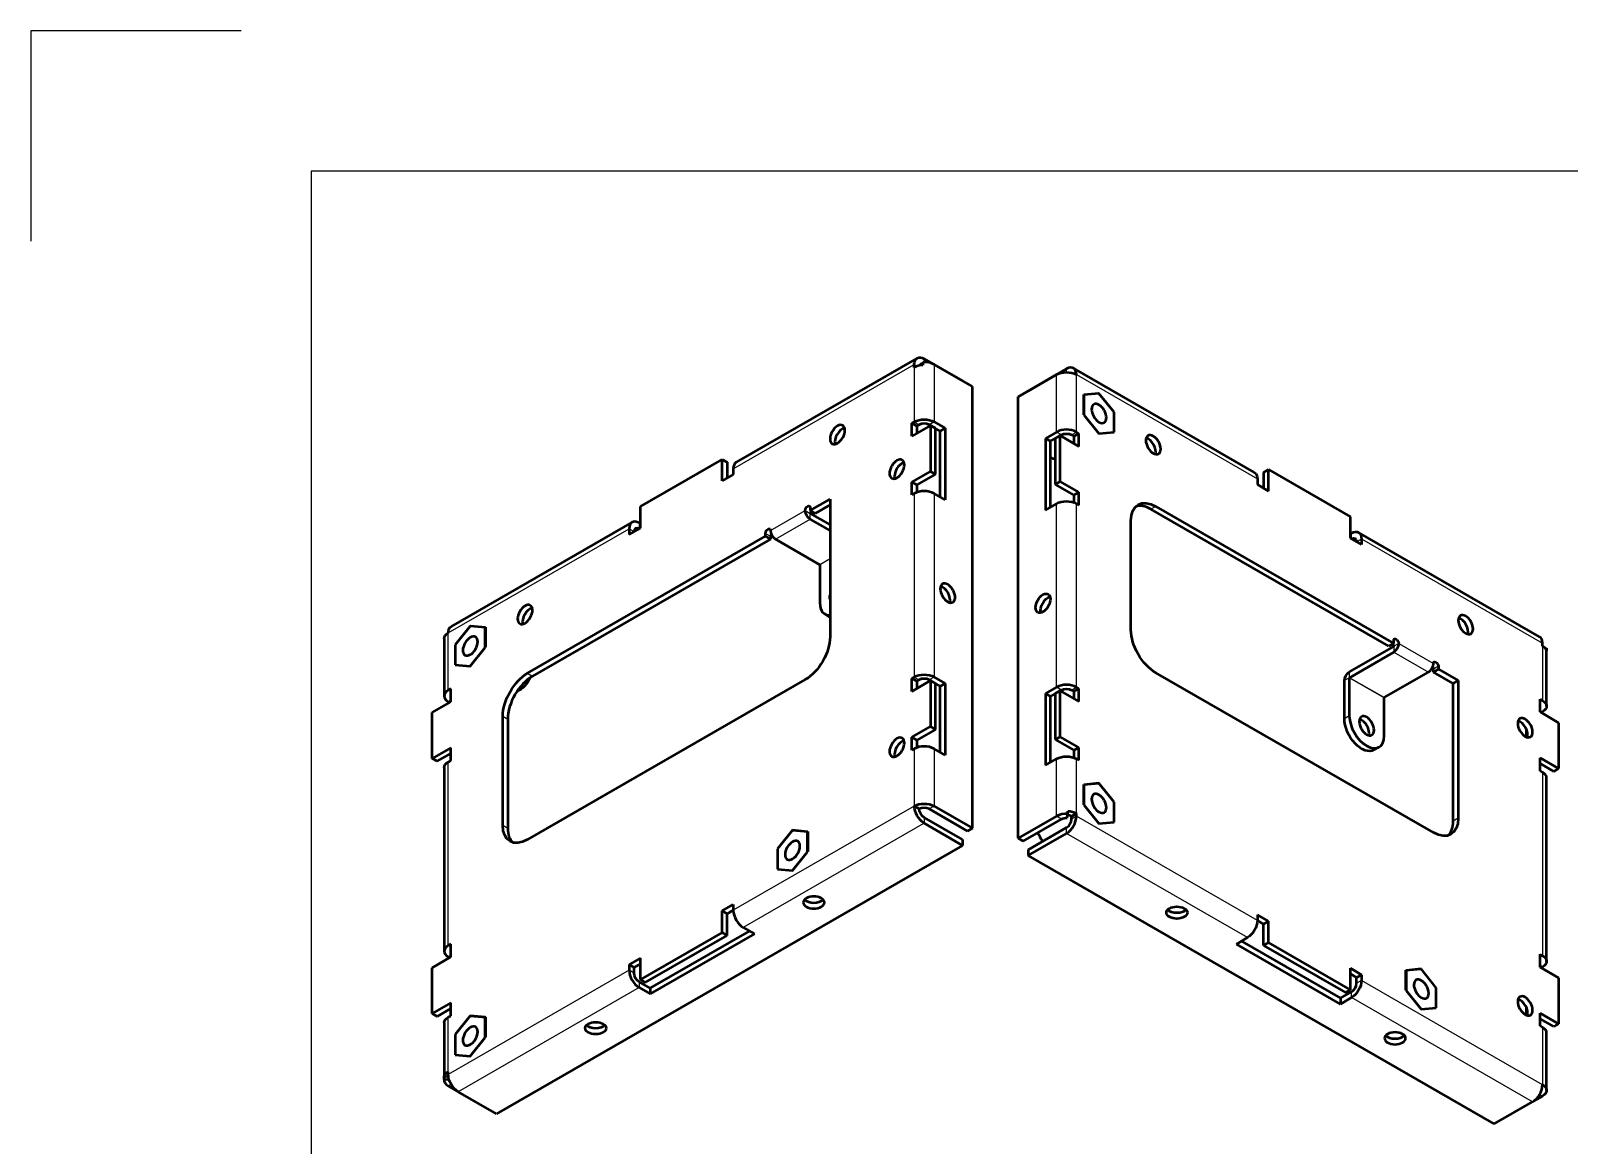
# Model space of a CAD drawing. Header units: millimetres. Extents: x 0 to 210, y 0 to 297.
# Drawn here: x 0 to 109.7, y 217.6 to 297 of the extents above; entities that cross this region are included whole.
import ezdxf

# ---------------------------------------------------------------- set-up
doc = ezdxf.new("R2010")
doc.units = ezdxf.units.MM
doc.header["$LTSCALE"] = 0.75
for name, color, linetype, lineweight in [('Border', 7, 'Continuous', 25), ('可见', 7, 'Continuous', 50), ('可见窄线', 7, 'Continuous', 25)]:
    doc.layers.add(name, color=color, linetype=linetype, lineweight=lineweight)

# ---------------------------------------------------------------- blocks, each defined once
blk = doc.blocks.new('ISO_A4(P)_SHEET')
at = {"layer": 'Border'}
for p, q in [((200, 287), (20, 287)), ((20, 287), (20, 10))]:
    blk.add_line(p, q, dxfattribs=at)
at = {"layer": 'Defpoints'}
for p, q in [((15, 297), (0, 297)), ((0, 297), (0, 282))]:
    blk.add_line(p, q, dxfattribs=at)

msp = doc.modelspace()

# ---------------------------------------------------------------- linework, layer by layer
at = {"layer": '可见', "extrusion": (-1e-16, 0.817547, -0.575862)}
for p, q in [((63.204147, 273.670124, 3.497696), (50.299448, 266.238803, -7.052503)), ((62.996072, 273.00635, 4.219755), (62.996072, 273.210737, 4.075789)), ((63.61235, 273.377022, 4.311864), (63.61235, 273.172636, 4.45583)), ((63.703179, 273.621088, 2.921835), (66.438994, 272.045637, 0.685177)), ((67.1461, 271.635286, 1.839132), (64.410286, 273.210737, 4.075789)), ((66.438994, 272.042481, 0.6874), (66.438994, 272.045637, 0.685177)), ((67.1461, 240.159721, 24.009807), (67.1461, 271.635286, 1.839132)), ((62.819295, 269.021202, 6.810575), (62.996072, 269.123001, 6.955098)), ((62.819295, 268.101462, 7.458419), (62.819295, 269.021202, 6.810575)), ((63.172849, 268.817604, 6.521528), (62.819295, 269.021202, 6.810575)), ((64.14512, 268.864954, 8.542344), (62.819295, 268.101462, 7.458419)), ((63.349625, 268.919403, 6.666051), (63.172849, 268.817604, 6.521528)), ((63.172849, 268.817604, 6.521528), (63.172849, 268.305059, 6.882553)), ((64.848003, 268.46374, 6.01915), (64.056732, 268.919403, 6.666051)), ((64.14512, 268.864954, 8.542344), (64.14512, 265.594765, 10.84579)), ((64.498674, 268.661356, 8.253297), (64.14512, 268.864954, 8.542344)), ((64.410286, 269.123001, 6.955098), (65.201557, 268.667338, 6.308196)), ((64.498674, 265.391167, 10.556744), (64.498674, 268.661356, 8.253297)), ((64.848003, 268.46374, 6.01915), (65.201557, 268.667338, 6.308196)), ((64.848003, 263.761266, 9.331466), (64.848003, 268.46374, 6.01915)), ((65.201557, 268.667338, 6.308196), (65.201557, 263.557669, 9.907332)), ((43.462247, 263.086082, -12.685843), (49.295878, 266.445447, -7.916575)), ((49.295878, 264.912546, -6.836834), (49.295878, 266.445447, -7.916575)), ((49.295878, 266.445447, -7.916575), (49.649431, 266.241849, -8.205621)), ((49.649431, 266.241849, -8.205621), (49.649431, 265.116144, -7.4127)), ((50.091373, 265.779415, -6.47441), (50.091373, 265.370641, -6.186479)), ((62.819295, 264.831273, 9.761866), (64.14512, 265.594765, 10.84579)), ((64.14512, 265.594765, 10.84579), (64.498674, 265.391167, 10.556744)), ((50.091373, 265.370641, -6.186479), (49.295878, 264.912546, -6.836834)), ((62.819295, 263.911533, 10.40971), (62.819295, 264.831273, 9.761866)), ((63.172849, 264.627675, 9.472819), (62.819295, 264.831273, 9.761866)), ((64.498674, 265.391167, 10.556744), (63.172849, 264.627675, 9.472819)), ((63.172849, 264.627675, 9.472819), (63.172849, 264.094346, 9.848484)), ((55.571451, 262.803579, 2.324774), (56.985664, 263.61797, 3.48096)), ((56.985664, 263.61797, 3.48096), (56.985664, 253.807404, 10.391301)), ((62.996072, 264.013331, 10.554234), (62.819295, 263.911533, 10.40971)), ((65.201557, 263.557669, 9.907332), (64.410286, 264.013331, 10.554234)), ((43.462247, 261.553181, -11.606102), (43.462247, 263.086082, -12.685843)), ((55.571451, 263.007965, 2.180809), (55.571451, 262.803579, 2.324774)), ((55.571451, 262.803579, 2.324774), (55.925004, 262.599981, 2.035728)), ((55.574986, 262.594646, 1.602704), (56.985664, 261.782291, 0.449409)), ((56.985664, 261.373517, 0.73734), (55.574986, 262.185872, 1.890635)), ((56.985664, 263.210774, 2.902867), (55.925004, 262.599981, 2.035728)), ((42.874827, 261.963248, -13.122481), (29.970128, 254.531926, -23.67268)), ((42.666752, 261.095086, -12.256457), (43.462247, 261.553181, -11.606102)), ((42.666752, 261.50386, -12.544388), (42.666752, 261.095086, -12.256457)), ((43.020305, 261.300262, -12.833434), (43.020305, 261.298684, -12.832323)), ((43.462247, 261.863312, -13.770604), (43.373859, 261.914211, -13.698342)), ((43.376599, 261.50386, -13.412652), (43.373859, 261.505438, -13.410412)), ((52.38947, 260.971198, -0.276645), (52.38947, 261.175585, -0.42061)), ((35.418907, 251.198501, -14.15088), (52.38947, 260.971198, -0.276645)), ((52.743024, 260.7676, -0.565691), (35.77246, 250.994903, -14.439927)), ((52.38947, 260.971198, -0.276645), (52.743024, 260.7676, -0.565691)), ((52.743024, 260.971987, -0.709657), (52.743024, 260.7676, -0.565691)), ((53.100113, 260.760687, -0.132691), (56.260778, 258.940581, -2.716684)), ((56.264314, 258.934457, -2.716695), (56.264314, 256.217515, -0.802942)), ((31.333485, 254.57015, -21.475119), (30.261834, 253.237673, -21.847365)), ((32.405137, 254.471919, -20.095114), (31.333485, 254.57015, -21.475119)), ((31.344356, 254.569153, -21.508965), (31.353043, 254.579955, -21.505947)), ((31.353043, 254.579955, -21.505947), (32.424695, 254.481725, -20.125943)), ((31.353043, 254.579955, -21.505947), (31.376996, 254.566162, -21.52553)), ((56.628444, 255.413586, 0.208721), (56.981998, 255.209989, -0.080326)), ((29.46916, 253.665342, -23.67268), (29.46916, 249.577607, -20.793372)), ((32.424695, 254.460657, -20.111103), (32.405137, 254.471919, -20.095114)), ((32.405137, 253.041212, -19.087356), (32.405137, 254.471919, -20.095114)), ((32.424695, 254.481725, -20.125943), (32.424695, 253.051017, -19.118185)), ((30.261834, 253.237673, -21.847365), (30.261834, 251.806965, -20.839607)), ((31.333485, 251.708735, -19.459603), (32.405137, 253.041212, -19.087356)), ((32.424695, 253.029949, -19.103345), (32.405137, 253.041212, -19.087356)), ((30.261834, 251.806965, -20.839607), (31.333485, 251.708735, -19.459603)), ((30.281391, 251.795703, -20.855597), (30.261834, 251.806965, -20.839607)), ((31.353043, 251.697472, -19.475592), (31.333485, 251.708735, -19.459603)), ((55.217897, 250.745547, 10.385723), (35.418907, 239.344067, -5.800885)), ((62.819295, 250.830779, 19.623498), (62.996072, 250.932577, 19.768021)), ((62.819295, 249.911038, 20.271342), (62.819295, 250.830779, 19.623498)), ((63.172849, 250.627181, 19.334451), (62.819295, 250.830779, 19.623498)), ((64.14512, 250.67453, 21.355267), (62.819295, 249.911038, 20.271342)), ((63.349625, 250.72898, 19.478974), (63.172849, 250.627181, 19.334451)), ((63.172849, 250.627181, 19.334451), (63.172849, 250.114636, 19.695476)), ((64.848003, 250.273317, 18.832073), (64.056732, 250.72898, 19.478974)), ((64.14512, 250.67453, 21.355267), (64.14512, 247.404341, 23.658713)), ((64.498674, 250.470932, 21.06622), (64.14512, 250.67453, 21.355267)), ((64.410286, 250.932577, 19.768021), (65.201557, 250.476915, 19.121119)), ((64.498674, 247.200744, 23.369667), (64.498674, 250.470932, 21.06622)), ((64.848003, 250.273317, 18.832073), (65.201557, 250.476915, 19.121119)), ((64.848003, 245.570843, 22.144389), (64.848003, 250.273317, 18.832073)), ((65.201557, 250.476915, 19.121119), (65.201557, 245.367245, 22.720255)), ((28.613005, 248.403369, -20.506835), (29.93883, 249.166861, -19.422911)), ((29.93883, 250.086601, -20.070755), (29.762053, 249.984802, -20.215279)), ((29.762053, 249.170411, -21.371465), (29.853524, 249.117736, -21.446246)), ((29.93883, 249.166861, -19.422911), (29.93883, 250.086601, -20.070755)), ((28.613005, 245.13318, -18.203389), (28.613005, 248.403369, -20.506835)), ((33.65114, 240.369945, -8.685772), (33.65114, 248.136643, -14.156459)), ((34.004693, 247.933046, -14.445505), (34.004693, 240.166347, -8.974819)), ((62.819295, 246.64085, 22.574789), (64.14512, 247.404341, 23.658713)), ((64.498674, 247.200744, 23.369667), (63.172849, 246.437252, 22.285742)), ((64.14512, 247.404341, 23.658713), (64.498674, 247.200744, 23.369667)), ((29.93883, 245.896672, -17.119464), (28.613005, 245.13318, -18.203389)), ((29.93883, 244.976932, -16.47162), (29.93883, 245.896672, -17.119464)), ((62.819295, 245.721109, 23.222633), (62.819295, 246.64085, 22.574789)), ((63.172849, 246.437252, 22.285742), (62.819295, 246.64085, 22.574789)), ((62.996072, 245.822908, 23.367156), (62.819295, 245.721109, 23.222633)), ((63.172849, 246.437252, 22.285742), (63.172849, 245.903923, 22.661407)), ((65.201557, 245.367245, 22.720255), (64.410286, 245.822908, 23.367156)), ((28.966558, 244.929583, -18.492435), (28.613005, 245.13318, -18.203389)), ((28.966558, 244.929583, -18.492435), (29.93883, 245.489477, -17.697557)), ((29.762053, 244.875133, -16.616143), (29.93883, 244.976932, -16.47162)), ((29.46916, 244.467937, -17.194236), (29.46916, 231.387183, -7.980449)), ((63.349625, 241.531574, 25.957418), (62.996072, 241.735172, 26.246465)), ((66.792547, 239.956123, 23.720761), (64.056732, 241.531574, 25.957418)), ((64.410286, 241.735172, 26.246465), (67.1461, 240.159721, 24.009807)), ((66.438994, 239.343752, 23.719645), (63.703179, 240.919203, 25.956303)), ((66.438994, 238.934978, 24.007576), (63.703179, 240.510429, 26.244234)), ((54.314456, 240.007408, 16.892206), (53.242804, 238.674931, 16.519959)), ((55.386108, 239.909177, 18.272211), (54.314456, 240.007408, 16.892206)), ((54.325326, 240.006411, 16.858359), (54.334013, 240.017213, 16.861377)), ((54.334013, 240.017213, 16.861377), (55.405665, 239.918982, 18.241382)), ((54.334013, 240.017213, 16.861377), (54.357966, 240.00342, 16.841795)), ((55.405665, 239.897915, 18.256221), (55.386108, 239.909177, 18.272211)), ((55.386108, 238.47847, 19.279969), (55.386108, 239.909177, 18.272211)), ((55.405665, 239.918982, 18.241382), (55.405665, 238.488275, 19.24914)), ((66.438994, 239.343752, 23.719645), (66.438994, 238.934978, 24.007576)), ((66.792547, 239.956123, 23.720761), (67.1461, 240.159721, 24.009807)), ((66.438994, 238.934978, 24.007576), (33.204975, 219.79678, -3.162801)), ((53.242804, 238.674931, 16.519959), (53.242804, 237.244223, 17.527717)), ((54.314456, 237.145993, 18.907722), (55.386108, 238.47847, 19.279969)), ((55.405665, 238.467207, 19.263979), (55.386108, 238.47847, 19.279969)), ((53.242804, 237.244223, 17.527717), (54.314456, 237.145993, 18.907722)), ((53.262362, 237.232961, 17.511728), (53.242804, 237.244223, 17.527717)), ((54.334013, 237.13473, 18.891733), (54.314456, 237.145993, 18.907722)), ((49.295878, 234.254529, 14.75798), (50.091373, 234.712624, 15.408335)), ((49.295878, 232.721628, 15.837721), (49.295878, 234.254529, 14.75798)), ((49.649431, 234.050931, 14.468933), (49.295878, 234.254529, 14.75798)), ((50.091373, 234.305428, 14.830242), (49.649431, 234.050931, 14.468933)), ((49.649431, 232.51803, 15.548674), (49.649431, 234.050931, 14.468933)), ((50.091373, 234.712624, 15.408335), (50.091373, 234.303851, 15.696266)), ((49.295878, 232.721628, 15.837721), (43.462247, 229.362263, 11.068452)), ((44.16513, 228.756663, 8.689224), (51.234828, 232.827832, 14.469035)), ((51.589751, 232.623445, 15.047133), (44.16513, 228.34789, 8.977155)), ((49.649431, 232.51803, 15.548674), (49.295878, 232.721628, 15.837721)), ((50.79848, 233.079108, 15.694034), (51.589751, 232.623445, 15.047133)), ((29.93883, 231.896178, -7.257832), (29.762053, 231.794379, -7.402356)), ((29.93883, 230.976437, -6.609988), (29.93883, 231.896178, -7.257832)), ((43.815801, 229.158666, 10.779406), (49.649431, 232.51803, 15.548674)), ((28.613005, 230.212945, -7.693913), (29.93883, 230.976437, -6.609988)), ((29.762053, 230.979987, -8.558542), (29.853524, 230.927313, -8.633324)), ((43.462247, 230.895164, 9.988712), (42.666752, 230.437069, 9.338357)), ((42.666752, 230.437069, 9.338357), (42.666752, 230.028296, 9.626288)), ((43.020305, 230.233471, 9.04931), (42.666752, 230.437069, 9.338357)), ((43.020305, 230.233471, 9.04931), (43.462247, 230.487969, 9.410619)), ((43.462247, 229.362263, 11.068452), (43.462247, 230.895164, 9.988712)), ((28.613005, 226.942757, -5.390466), (28.613005, 230.212945, -7.693913)), ((43.020305, 229.824698, 9.337241), (43.020305, 230.233471, 9.04931)), ((43.462247, 229.362263, 11.068452), (43.815801, 229.158666, 10.779406)), ((44.16513, 228.756663, 8.689224), (43.373859, 229.212326, 9.336126)), ((43.373859, 228.803553, 9.624056), (44.16513, 228.34789, 8.977155)), ((44.16513, 228.756663, 8.689224), (44.16513, 228.34789, 8.977155)), ((29.93883, 227.706249, -4.306541), (28.613005, 226.942757, -5.390466)), ((28.966558, 226.739159, -5.679512), (29.93883, 227.299053, -4.884634)), ((29.93883, 226.786508, -3.658697), (29.93883, 227.706249, -4.306541)), ((28.966558, 226.739159, -5.679512), (28.613005, 226.942757, -5.390466)), ((29.46916, 226.277514, -4.381313), (29.46916, 222.189778, -1.502005)), ((29.762053, 226.684709, -3.80322), (29.93883, 226.786508, -3.658697)), ((31.333485, 226.773547, -1.89582), (30.261834, 225.44107, -2.268067)), ((32.405137, 226.675317, -0.515816), (31.333485, 226.773547, -1.89582)), ((31.344356, 226.772551, -1.929667), (31.353043, 226.783352, -1.926649)), ((31.353043, 226.783352, -1.926649), (32.424695, 226.685122, -0.546644)), ((31.353043, 226.783352, -1.926649), (31.376996, 226.769559, -1.946232)), ((32.424695, 226.664054, -0.531805), (32.405137, 226.675317, -0.515816)), ((32.405137, 225.244609, 0.491942), (32.405137, 226.675317, -0.515816)), ((32.424695, 226.685122, -0.546644), (32.424695, 225.254414, 0.461114)), ((30.261834, 225.44107, -2.268067), (30.261834, 224.010363, -1.260309)), ((31.333485, 223.912132, 0.119696), (32.405137, 225.244609, 0.491942)), ((32.424695, 225.233347, 0.475953), (32.405137, 225.244609, 0.491942)), ((30.261834, 224.010363, -1.260309), (31.333485, 223.912132, 0.119696)), ((30.281391, 223.9991, -1.276299), (30.261834, 224.010363, -1.260309)), ((31.353043, 223.90087, 0.103706), (31.333485, 223.912132, 0.119696)), ((29.762053, 222.596974, -0.923912), (29.762053, 222.801361, -1.067877)), ((29.473293, 222.242083, -1.427748), (29.473293, 222.446469, -1.571714)), ((29.775493, 222.430597, -1.594247), (29.473293, 222.446469, -1.571714)), ((29.824973, 222.223612, -1.453971), (29.473293, 222.242083, -1.427748)), ((29.762053, 221.782582, -2.080098), (30.407091, 221.41113, -2.607447)), ((33.204975, 219.79678, -3.162801), (30.46916, 221.372231, -0.926143))]:
    msp.add_line(p, q, dxfattribs=at)
at = {"layer": '可见', "extrusion": (0, 0.817547, -0.575862)}
for p, q in [((70.402297, 270.911221, 1.839132), (73.138112, 272.486672, 4.075789)), ((73.845219, 272.897023, 2.921835), (71.109404, 271.321572, 0.685177)), ((87.24895, 265.514738, -7.052503), (74.344251, 272.94606, 3.497696)), ((71.109404, 271.318417, 0.6874), (71.109404, 271.321572, 0.685177)), ((75.071664, 271.063478, 4.443016), (76.143315, 271.161709, 3.063011)), ((75.071664, 269.632771, 5.450774), (75.071664, 271.063478, 4.443016)), ((75.071664, 271.042411, 4.457855), (75.091221, 271.053673, 4.473844)), ((76.162873, 271.151904, 3.09384), (75.091221, 271.053673, 4.473844)), ((75.091221, 271.053673, 4.473844), (75.091221, 269.622966, 5.481602)), ((76.143315, 271.161709, 3.063011), (76.119363, 271.147915, 3.043428)), ((76.143315, 271.161709, 3.063011), (76.152003, 271.150907, 3.059993)), ((77.234525, 269.819427, 2.721593), (76.162873, 271.151904, 3.09384)), ((70.402297, 239.435657, 24.009807), (70.402297, 270.911221, 1.839132)), ((75.071664, 269.611703, 5.465613), (75.091221, 269.622966, 5.481602)), ((75.091221, 269.622966, 5.481602), (76.162873, 268.290489, 5.109356)), ((77.234525, 268.388719, 3.729351), (77.234525, 269.819427, 2.721593)), ((73.138112, 268.398936, 6.955098), (72.346841, 267.943273, 6.308196)), ((72.700394, 267.739676, 6.01915), (72.346841, 267.943273, 6.308196)), ((72.346841, 267.943273, 6.308196), (72.346841, 262.833604, 9.907332)), ((72.700394, 267.739676, 6.01915), (73.491665, 268.195338, 6.666051)), ((72.700394, 263.037202, 9.331466), (72.700394, 267.739676, 6.01915)), ((73.403277, 268.140889, 8.542344), (73.049724, 267.937291, 8.253297)), ((73.049724, 267.937291, 8.253297), (73.049724, 264.667102, 10.556744)), ((73.403277, 268.140889, 8.542344), (74.729102, 267.377397, 7.458419)), ((73.403277, 264.8707, 10.84579), (73.403277, 268.140889, 8.542344)), ((74.198772, 268.195338, 6.666051), (74.375549, 268.09354, 6.521528)), ((74.375549, 268.09354, 6.521528), (74.729102, 268.297137, 6.810575)), ((74.375549, 268.09354, 6.521528), (74.375549, 267.580995, 6.882553)), ((74.729102, 268.297137, 6.810575), (74.552326, 268.398936, 6.955098)), ((74.729102, 267.377397, 7.458419), (74.729102, 268.297137, 6.810575)), ((76.143315, 268.279226, 5.093366), (76.162873, 268.290489, 5.109356)), ((76.162873, 268.290489, 5.109356), (77.234525, 268.388719, 3.729351)), ((77.214967, 268.377457, 3.713362), (77.234525, 268.388719, 3.729351)), ((87.898966, 265.517784, -8.205621), (88.252519, 265.721382, -7.916575)), ((87.898966, 265.517784, -8.205621), (87.898966, 264.392079, -7.4127)), ((88.252519, 265.721382, -7.916575), (94.08615, 262.362018, -12.685843)), ((88.252519, 264.188481, -6.836834), (88.252519, 265.721382, -7.916575)), ((73.049724, 264.667102, 10.556744), (73.403277, 264.8707, 10.84579)), ((73.049724, 264.667102, 10.556744), (74.375549, 263.903611, 9.472819)), ((74.729102, 264.107208, 9.761866), (73.403277, 264.8707, 10.84579)), ((87.457024, 265.05535, -6.47441), (87.457024, 264.646577, -6.186479)), ((87.457024, 264.646577, -6.186479), (88.252519, 264.188481, -6.836834)), ((72.346841, 262.833604, 9.907332), (73.138112, 263.289267, 10.554234)), ((74.375549, 263.903611, 9.472819), (74.729102, 264.107208, 9.761866)), ((74.375549, 263.903611, 9.472819), (74.375549, 263.370282, 9.848484)), ((74.552326, 263.289267, 10.554234), (74.729102, 263.187468, 10.40971)), ((74.729102, 263.187468, 10.40971), (74.729102, 264.107208, 9.761866)), ((96.826189, 253.121208, -10.393274), (79.855626, 262.893906, 3.480961)), ((80.209179, 263.097504, 3.770007), (97.179743, 253.324806, -10.104228)), ((94.08615, 260.829117, -11.606102), (94.08615, 262.362018, -12.685843)), ((78.441412, 254.304927, 12.125581), (78.441412, 262.071625, 6.654894)), ((94.08615, 261.139247, -13.770604), (94.174539, 261.190147, -13.698342)), ((107.57827, 253.807861, -23.67268), (94.673571, 261.239183, -13.122481)), ((94.881645, 260.371022, -12.256457), (94.08615, 260.829117, -11.606102)), ((94.171799, 260.779795, -13.412652), (94.174539, 260.781373, -13.410412)), ((94.528092, 260.576197, -12.833434), (94.528092, 260.574619, -12.832323)), ((94.881645, 260.779795, -12.544388), (94.881645, 260.371022, -12.256457)), ((97.179743, 253.324806, -10.104228), (97.179743, 253.529193, -10.248193)), ((94.015541, 251.295767, -13.410291), (97.176207, 253.115873, -10.826298)), ((97.176207, 252.7071, -10.538367), (94.015541, 250.886994, -13.12236)), ((97.179743, 253.324806, -10.104228), (96.826189, 253.121208, -10.393274)), ((107.786344, 253.144087, -22.950622), (107.786344, 253.348473, -23.094587)), ((107.978718, 252.98852, -23.605611), (108.075104, 252.993582, -23.598424)), ((108.075104, 252.993582, -23.598424), (108.075104, 252.789195, -23.454458)), ((108.079237, 248.853542, -20.793372), (108.079237, 252.941278, -23.67268)), ((100.00817, 239.841589, -4.066605), (80.209179, 251.24307, 12.120002)), ((96.490415, 249.461809, -15.145686), (99.651081, 251.281915, -12.561693)), ((100.00817, 251.288828, -12.994693), (100.00817, 251.493214, -13.138659)), ((100.361723, 251.492425, -12.705647), (100.00817, 251.288828, -12.994693)), ((101.422383, 250.474436, -14.15088), (100.00817, 251.288828, -12.994693)), ((100.361723, 251.696812, -12.849612), (100.361723, 251.492425, -12.705647)), ((100.361723, 251.492425, -12.705647), (101.775937, 250.678034, -13.861833)), ((73.138112, 250.208513, 19.768021), (72.346841, 249.75285, 19.121119)), ((74.375549, 249.903116, 19.334451), (74.729102, 250.106714, 19.623498)), ((74.729102, 250.106714, 19.623498), (74.552326, 250.208513, 19.768021)), ((74.729102, 249.186973, 20.271342), (74.729102, 250.106714, 19.623498)), ((93.658452, 247.96033, -11.497665), (93.658452, 250.677272, -13.411418)), ((94.012006, 250.88087, -13.122371), (94.012006, 248.163927, -11.208618)), ((101.775937, 250.678034, -13.861833), (101.422383, 250.474436, -14.15088)), ((101.422383, 240.66387, -7.240539), (101.422383, 250.474436, -14.15088)), ((101.775937, 250.678034, -13.861833), (101.775937, 240.867468, -6.951492)), ((72.346841, 249.75285, 19.121119), (72.346841, 244.64318, 22.720255)), ((72.700394, 249.549252, 18.832073), (72.346841, 249.75285, 19.121119)), ((72.700394, 249.549252, 18.832073), (73.491665, 250.004915, 19.478974)), ((72.700394, 244.846778, 22.144389), (72.700394, 249.549252, 18.832073)), ((73.403277, 249.950465, 21.355267), (73.049724, 249.746867, 21.06622)), ((73.049724, 249.746867, 21.06622), (73.049724, 246.476679, 23.369667)), ((73.403277, 249.950465, 21.355267), (74.729102, 249.186973, 20.271342)), ((73.403277, 246.680277, 23.658713), (73.403277, 249.950465, 21.355267)), ((74.198772, 250.004915, 19.478974), (74.375549, 249.903116, 19.334451)), ((74.375549, 249.903116, 19.334451), (74.375549, 249.390571, 19.695476)), ((96.48688, 246.738742, -13.231944), (96.48688, 249.455685, -15.145697)), ((107.609568, 248.442796, -19.422911), (107.609568, 249.362537, -20.070755)), ((107.609568, 249.362537, -20.070755), (107.786344, 249.260738, -20.215279)), ((108.935393, 247.679304, -20.506835), (107.609568, 248.442796, -19.422911)), ((107.786344, 248.446346, -21.371465), (107.694873, 248.393672, -21.446246)), ((106.64152, 246.659232, -20.648066), (106.64152, 247.187232, -21.019977)), ((108.935393, 247.679304, -20.506835), (108.935393, 244.409116, -18.203389)), ((73.049724, 246.476679, 23.369667), (73.403277, 246.680277, 23.658713)), ((73.049724, 246.476679, 23.369667), (74.375549, 245.713187, 22.285742)), ((74.729102, 245.916785, 22.574789), (73.403277, 246.680277, 23.658713)), ((74.375549, 245.713187, 22.285742), (74.729102, 245.916785, 22.574789)), ((74.375549, 245.713187, 22.285742), (74.375549, 245.179858, 22.661407)), ((74.729102, 244.997044, 23.222633), (74.729102, 245.916785, 22.574789)), ((96.122749, 245.934814, -12.220281), (95.769196, 245.731216, -12.509328)), ((72.346841, 244.64318, 22.720255), (73.138112, 245.098843, 23.367156)), ((74.552326, 245.098843, 23.367156), (74.729102, 244.997044, 23.222633)), ((107.609568, 244.252867, -16.47162), (107.609568, 245.172608, -17.119464)), ((107.609568, 245.172608, -17.119464), (108.935393, 244.409116, -18.203389)), ((108.581839, 244.205518, -18.492435), (107.609568, 244.765412, -17.697557)), ((107.786344, 244.151068, -16.616143), (107.609568, 244.252867, -16.47162)), ((108.079237, 230.663119, -7.980449), (108.079237, 243.743873, -17.194236)), ((108.935393, 244.409116, -18.203389), (108.581839, 244.205518, -18.492435)), ((75.071664, 243.266876, 24.022314), (76.143315, 243.365106, 22.642309)), ((75.071664, 241.836168, 25.030072), (75.071664, 243.266876, 24.022314)), ((75.071664, 243.245808, 24.037153), (75.091221, 243.25707, 24.053143)), ((76.162873, 243.355301, 22.673138), (75.091221, 243.25707, 24.053143)), ((75.091221, 243.25707, 24.053143), (75.091221, 241.826363, 25.060901)), ((76.143315, 243.365106, 22.642309), (76.119363, 243.351313, 22.622727)), ((76.143315, 243.365106, 22.642309), (76.152003, 243.354304, 22.639291)), ((77.234525, 242.022824, 22.300891), (76.162873, 243.355301, 22.673138)), ((73.936047, 241.177393, 26.48254), (73.936047, 241.38178, 26.338574)), ((75.071664, 241.8151, 25.044911), (75.091221, 241.826363, 25.060901)), ((75.091221, 241.826363, 25.060901), (76.162873, 240.493886, 24.688654)), ((77.234525, 240.592116, 23.308649), (77.234525, 242.022824, 22.300891)), ((73.138112, 241.011108, 26.246465), (70.402297, 239.435657, 24.009807)), ((70.75585, 239.232059, 23.720761), (73.491665, 240.80751, 25.957418)), ((73.890633, 240.890653, 26.075456), (73.936047, 241.177393, 26.48254)), ((74.198772, 241.011897, 25.813453), (74.552326, 241.215494, 26.102499)), ((74.198772, 240.80751, 25.957418), (74.198772, 241.011897, 25.813453)), ((74.552326, 241.011108, 26.246465), (74.552326, 241.215494, 26.102499)), ((76.143315, 240.482623, 24.672665), (76.162873, 240.493886, 24.688654)), ((76.162873, 240.493886, 24.688654), (77.234525, 240.592116, 23.308649)), ((77.214967, 240.580854, 23.29266), (77.234525, 240.592116, 23.308649)), ((70.75585, 239.232059, 23.720761), (70.402297, 239.435657, 24.009807)), ((71.109404, 238.619687, 23.719645), (73.845219, 240.195138, 25.956303)), ((71.109404, 238.210914, 24.007576), (73.845219, 239.786365, 26.244234)), ((71.109404, 238.619687, 23.719645), (71.109404, 238.210914, 24.007576)), ((104.343422, 219.072715, -3.162801), (71.109404, 238.210914, 24.007576)), ((87.457024, 233.988559, 15.408335), (87.457024, 233.579786, 15.696266)), ((88.252519, 233.530464, 14.75798), (87.457024, 233.988559, 15.408335)), ((87.457024, 233.581364, 14.830242), (87.898966, 233.326866, 14.468933)), ((87.898966, 233.326866, 14.468933), (88.252519, 233.530464, 14.75798)), ((87.898966, 231.793966, 15.548674), (87.898966, 233.326866, 14.468933)), ((88.252519, 231.997563, 15.837721), (88.252519, 233.530464, 14.75798)), ((86.749918, 232.355043, 15.694034), (85.958646, 231.89938, 15.047133)), ((93.383267, 227.623825, 8.977155), (85.958646, 231.89938, 15.047133)), ((86.31357, 232.103767, 14.469035), (93.383267, 228.032599, 8.689224)), ((88.252519, 231.997563, 15.837721), (87.898966, 231.793966, 15.548674)), ((87.898966, 231.793966, 15.548674), (93.732597, 228.434601, 10.779406)), ((94.08615, 228.638199, 11.068452), (88.252519, 231.997563, 15.837721)), ((107.609568, 230.252373, -6.609988), (107.609568, 231.172113, -7.257832)), ((107.609568, 231.172113, -7.257832), (107.786344, 231.070314, -7.402356)), ((94.08615, 228.638199, 11.068452), (94.08615, 230.1711, 9.988712)), ((94.08615, 230.1711, 9.988712), (94.881645, 229.713004, 9.338357)), ((94.528092, 229.509407, 9.04931), (94.08615, 229.763904, 9.410619)), ((94.528092, 229.509407, 9.04931), (94.881645, 229.713004, 9.338357)), ((94.528092, 229.100633, 9.337241), (94.528092, 229.509407, 9.04931)), ((94.881645, 229.713004, 9.338357), (94.881645, 229.304231, 9.626288)), ((98.052634, 230.033015, 5.234288), (99.124286, 230.131245, 3.854283)), ((98.052634, 228.602307, 6.242046), (98.052634, 230.033015, 5.234288)), ((98.052634, 230.011947, 5.249127), (98.072192, 230.02321, 5.265116)), ((99.143843, 230.12144, 3.885112), (98.072192, 230.02321, 5.265116)), ((98.072192, 230.02321, 5.265116), (98.072192, 228.592502, 6.272874)), ((99.124286, 230.131245, 3.854283), (99.100333, 230.117452, 3.8347)), ((99.124286, 230.131245, 3.854283), (99.132973, 230.120444, 3.851265)), ((100.215495, 228.788963, 3.512865), (99.143843, 230.12144, 3.885112)), ((108.935393, 229.488881, -7.693913), (107.609568, 230.252373, -6.609988)), ((107.786344, 230.255923, -8.558542), (107.694873, 230.203248, -8.633324)), ((108.935393, 229.488881, -7.693913), (108.935393, 226.218692, -5.390466)), ((93.383267, 228.032599, 8.689224), (94.174539, 228.488262, 9.336126)), ((93.732597, 228.434601, 10.779406), (94.08615, 228.638199, 11.068452)), ((98.052634, 228.58124, 6.256885), (98.072192, 228.592502, 6.272874)), ((98.072192, 228.592502, 6.272874), (99.143843, 227.260025, 5.900628)), ((100.215495, 227.358256, 4.520623), (100.215495, 228.788963, 3.512865)), ((94.174539, 228.079488, 9.624056), (93.383267, 227.623825, 8.977155)), ((93.383267, 228.032599, 8.689224), (93.383267, 227.623825, 8.977155)), ((99.124286, 227.248763, 5.884638), (99.143843, 227.260025, 5.900628)), ((99.143843, 227.260025, 5.900628), (100.215495, 227.358256, 4.520623)), ((100.195937, 227.346993, 4.504633), (100.215495, 227.358256, 4.520623)), ((106.64152, 226.833714, -6.683419), (106.64152, 227.361714, -7.055331)), ((107.609568, 226.062444, -3.658697), (107.609568, 226.982184, -4.306541)), ((107.609568, 226.982184, -4.306541), (108.935393, 226.218692, -5.390466)), ((108.581839, 226.015094, -5.679512), (107.609568, 226.574988, -4.884634)), ((107.786344, 225.960645, -3.80322), (107.609568, 226.062444, -3.658697)), ((108.935393, 226.218692, -5.390466), (108.581839, 226.015094, -5.679512)), ((108.079237, 221.465713, -1.502005), (108.079237, 225.553449, -4.381313)), ((104.343422, 219.072715, -3.162801), (107.079237, 220.648166, -0.926143)), ((107.786344, 221.058518, -2.080098), (107.141306, 220.687065, -2.607447))]:
    msp.add_line(p, q, dxfattribs=at)
at = {"layer": '可见', "extrusion": (-0.707107, -0.407196, -0.578093)}
for centre in [(-195.728194, -112.619302, -166.055704), (-191.864891, -116.534088, -166.028046), (-190.012816, -95.143861, -159.151376), (-169.63414, -138.850982, -166.028046), (-166.904688, -129.074632, -161.048189), (-161.148874, -138.86739, -166.028046), (-171.640119, -88.624205, -166.055704), (-148.70363, -111.649571, -166.055704), (-143.968409, -121.75324, -166.028046)]:
    msp.add_circle(centre, 0.75, dxfattribs=at)
at = {"layer": '可见', "extrusion": (0.707107, -0.407196, -0.578093)}
for centre in [(261.133434, -47.835913, -69.061477), (261.117026, -39.350647, -69.061477), (238.902683, -70.152806, -69.061477), (235.002866, -74.03122, -69.089136), (243.93656, -22.236497, -69.061477), (233.85128, -27.010758, -69.089136), (210.914791, -50.036124, -69.089136)]:
    msp.add_circle(centre, 0.75, dxfattribs=at)
at = {"layer": '可见', "extrusion": (-0.707107, 0.407196, 0.578093)}
msp.add_circle((-258.026435, -26.027919, 61.595136), 0.75, dxfattribs=at)
at = {"layer": '可见', "extrusion": (-1e-16, 0.817547, -0.575862)}
msp.add_circle((-55.832392, 150.14976, 181.515561), 0.75, dxfattribs=at)
at = {"layer": '可见', "extrusion": (-2.9e-15, -0.817547, 0.575862)}
msp.add_circle((81.716005, 149.732799, -180.923604), 0.75, dxfattribs=at)
at = {"layer": '可见', "extrusion": (4.7e-15, -0.817547, 0.575862)}
msp.add_circle((40.276043, 134.593411, -181.515561), 0.75, dxfattribs=at)
at = {"layer": '可见', "extrusion": (0, 0.817547, -0.575862)}
msp.add_circle((-97.272355, 134.17645, 180.923604), 0.75, dxfattribs=at)
at = {"layer": '可见', "extrusion": (-0.707107, -0.407196, -0.578093)}
for centre, radius, start, end in [((-204.617092, -107.759402, -158.151376), 1, 134.889207, 224.889207), ((-195.728194, -112.619302, -161.055704), 1.325, 18.092629, 40.417091), ((-186.197793, -111.241736, -166.028046), 2.5, 134.889207, 224.889207), ((-199.830005, -102.292107, -147.151376), 0.505, 44.889207, 134.889207), ((-196.314136, -105.098952, -143.651376), 0.005, 224.889207, 314.889207), ((-204.617092, -107.759402, -111.151376), 1, 134.889207, 180), ((-179.467301, -104.537224, -166.028046), 2.5, 44.889207, 134.889207), ((-171.031943, -130.362982, -166.028046), 0.25, 134.889207, 314.889207), ((-168.20899, -133.196873, -166.028046), 0.25, 134.889207, 314.889207), ((-166.904688, -129.074632, -160.548189), 1.75, 360, 134.889207), ((-177.340889, -80.588484, -158.151376), 1, 44.889207, 134.889207), ((-177.340889, -80.588484, -158.151376), 0.5, 44.889207, 134.889207), ((-159.706633, -124.374462, -166.028046), 2.5, 314.889207, 44.889207), ((-171.640119, -88.624205, -161.055704), 1.325, 75.035909, 105.988886), ((-177.340889, -80.588484, -129.401376), 0.5, 44.889207, 134.889207), ((-177.340889, -80.588484, -111.151376), 1, 44.889207, 134.889207)]:
    msp.add_arc(centre, radius, start, end, dxfattribs=at)
at = {"layer": '可见', "extrusion": (3.1e-15, -0.817547, 0.575862)}
msp.add_arc((63.703179, 159.956643, -220.765561), 1, 95.211264, 135, dxfattribs=at)
at = {"layer": '可见', "extrusion": (0.707107, 0.407196, 0.578093)}
for centre, radius, start, end in [((204.617092, -107.759402, 158.151376), 0.5, 329.997076, 23.574073), ((191.864891, -116.534088, 165.528046), 0.75, 208.066472, 331.933528), ((204.617092, -107.759402, 139.901376), 1, 0, 45.110793), ((199.830005, -102.292107, 147.151376), 0.005, 45.110793, 135.110793), ((186.197793, -111.241736, 165.528046), 2.5, 315.110793, 351.885679), ((204.617092, -107.759402, 129.401376), 1, 315.110793, 45.110793), ((204.617092, -107.759402, 129.401376), 0.5, 315.110793, 45.110793), ((199.830005, -102.292107, 143.651376), 0.505, 45.110793, 135.110793), ((190.012816, -95.143861, 158.651376), 0.75, 208.066472, 331.933528), ((169.63414, -138.850982, 165.528046), 0.75, 208.066472, 331.933528), ((171.031943, -130.362982, 165.528046), 0.25, 225.110793, 269.843314), ((168.20899, -133.196873, 165.528046), 0.25, 225.110793, 268.908616), ((166.904688, -129.074632, 161.048189), 1.75, 45.110793, 225.110793), ((166.904688, -129.074632, 160.548189), 0.75, 208.066472, 331.933528), ((161.148874, -138.86739, 165.528046), 0.75, 208.066472, 331.933528), ((159.706633, -124.374462, 165.528046), 2.5, 188.114321, 225.110793), ((177.340889, -80.588484, 139.901376), 1, 45.110793, 135.110793), ((177.340889, -80.588484, 129.401376), 1, 45.110793, 135.110793), ((143.968409, -121.75324, 165.528046), 0.75, 208.066472, 331.933528)]:
    msp.add_arc(centre, radius, start, end, dxfattribs=at)
at = {"layer": '可见', "extrusion": (5e-15, -0.817547, 0.575862)}
msp.add_arc((63.703179, 159.956643, -221.015561), 1, 45, 95.211264, dxfattribs=at)
at = {"layer": '可见', "extrusion": (0, 0.817547, -0.575862)}
for centre, radius, start, end in [((-73.845219, 159.539682, 220.423604), 1, 45, 135), ((-73.845219, 159.539682, 215.423604), 0.5, 45, 135), ((-73.845219, 159.539682, 209.173604), 1, 45, 135), ((-73.845219, 159.539682, 193.173604), 0.5, 45, 135), ((-107.079237, 126.305663, 215.423604), 1, 135, 225), ((-73.845219, 159.539682, 186.923604), 1, 45, 135), ((-73.845219, 159.539682, 182.173604), 1, 95.211264, 135), ((-73.845219, 159.539682, 181.923604), 0.5, 45, 95.211264), ((-81.716005, 149.732799, 181.423604), 0.75, 208.244244, 331.755756), ((-107.079237, 126.305663, 193.173604), 1, 135, 225), ((-107.079237, 126.305663, 181.923604), 1, 135, 225)]:
    msp.add_arc(centre, radius, start, end, dxfattribs=at)
at = {"layer": '可见', "extrusion": (-0.707107, 0.407196, 0.578093)}
for centre, radius, start, end in [((-272.63071, -38.643459, 60.595136), 1, 134.889207, 224.889207), ((-261.133434, -47.835913, 68.561477), 0.75, 208.066472, 331.933528), ((-261.117026, -39.350647, 68.561477), 0.75, 208.066472, 331.933528), ((-255.473856, -46.432641, 68.561477), 0.25, 270.156686, 314.889207), ((-252.650903, -49.266532, 68.561477), 0.25, 271.091384, 314.889207), ((-238.902683, -70.152806, 68.561477), 0.75, 208.066472, 331.933528), ((-251.346601, -45.144291, 64.081621), 1.75, 314.889207, 20.24005), ((-272.63071, -38.643459, 13.595136), 1, 134.889207, 180), ((-267.843623, -33.176164, 28.095136), 0.005, 44.889207, 134.889207), ((-267.843623, -33.176164, 24.595136), 0.505, 44.889207, 134.889207), ((-233.588453, -64.506218, 68.561477), 2.5, 224.889207, 314.889207), ((-264.327754, -35.983009, 28.095136), 0.005, 224.889207, 314.889207), ((-243.93656, -22.236497, 68.561477), 0.75, 208.066472, 331.933528), ((-245.354508, -11.472542, 60.595136), 1, 44.889207, 134.889207), ((-245.354508, -11.472542, 60.595136), 0.5, 44.889207, 134.889207), ((-226.857961, -57.801705, 68.561477), 2.5, 314.889207, 351.885679), ((-245.354508, -11.472542, 31.845136), 0.5, 44.889207, 134.889207), ((-245.354508, -11.472542, 13.595136), 1, 44.889207, 134.889207)]:
    msp.add_arc(centre, radius, start, end, dxfattribs=at)
at = {"layer": '可见', "extrusion": (-1e-16, 0.817547, -0.575862)}
for centre, radius, start, end in [((-63.703179, 159.956643, 216.015561), 1, 45, 135), ((-30.46916, 126.722624, 221.015561), 1, 0, 45), ((-63.703179, 159.956643, 193.765561), 1, 45, 135), ((-30.46916, 126.722624, 209.765561), 1, 0, 45), ((-63.703179, 159.956643, 182.515561), 1, 45, 135), ((-30.46916, 126.722624, 187.515561), 1, 0, 45), ((-40.276043, 134.593411, 182.015561), 0.75, 208.244244, 331.755756), ((-30.46916, 126.722624, 182.765561), 1, 5.211264, 45)]:
    msp.add_arc(centre, radius, start, end, dxfattribs=at)
at = {"layer": '可见', "extrusion": (4.9e-15, -0.817547, 0.575862)}
for centre, radius in [((63.703179, 159.956643, -216.015561), 0.5), ((63.703179, 159.956643, -209.765561), 1)]:
    msp.add_arc(centre, radius, 45, 135, dxfattribs=at)
at = {"layer": '可见', "extrusion": (-2.7e-15, -0.817547, 0.575862)}
msp.add_arc((73.845219, 159.539682, -215.423604), 1, 45, 135, dxfattribs=at)
at = {"layer": '可见', "extrusion": (0.707107, -0.407196, -0.578093)}
for centre, radius, start, end in [((272.63071, -38.643459, -42.345136), 1, 360, 45.110793), ((255.473856, -46.432641, -69.061477), 0.25, 225.110793, 45.110793), ((252.650903, -49.266532, -69.061477), 0.25, 225.110793, 45.110793), ((272.63071, -38.643459, -31.845136), 1, 315.110793, 45.110793), ((272.63071, -38.643459, -31.845136), 0.5, 315.110793, 45.110793), ((251.346601, -45.144291, -64.081621), 0.75, 211.801527, 238.42006), ((258.026435, -26.027919, -61.095136), 0.75, 208.066472, 331.933528), ((251.346601, -45.144291, -63.581621), 1.75, 179.760862, 180), ((246.618629, -37.964466, -69.061477), 2.5, 45.110793, 135.110793), ((267.843623, -33.176164, -28.095136), 0.505, 45.110793, 135.110793), ((233.588453, -64.506218, -69.061477), 2.5, 225.110793, 315.110793), ((264.327754, -35.983009, -28.095136), 0.505, 225.110793, 315.110793), ((235.002866, -74.03122, -64.089136), 1.325, 81.043437, 146.484786), ((264.327754, -35.983009, -24.595136), 0.005, 225.110793, 315.110793), ((226.857961, -57.801705, -69.061477), 2.5, 135.110793, 225.110793), ((245.354508, -11.472542, -42.345136), 1, 45.110793, 135.110793), ((245.354508, -11.472542, -31.845136), 1, 45.110793, 135.110793)]:
    msp.add_arc(centre, radius, start, end, dxfattribs=at)
at = {"layer": '可见', "extrusion": (3e-16, -0.817547, 0.575862)}
msp.add_arc((107.079237, 126.305663, -220.173604), 1, 5.211264, 45, dxfattribs=at)
at = {"layer": '可见', "extrusion": (0, -0.817547, 0.575862)}
for centre, radius, start, end in [((107.079237, 126.305663, -220.423604), 1, 0, 5.211264), ((73.845219, 159.539682, -182.173604), 0.5, 45, 81.092071), ((107.079237, 126.305663, -186.923604), 1, 0, 45)]:
    msp.add_arc(centre, radius, start, end, dxfattribs=at)
at = {"layer": '可见', "extrusion": (2.3e-15, -0.817547, 0.575862)}
for centre, radius in [((63.703179, 159.956643, -193.765561), 0.5), ((63.703179, 159.956643, -187.515561), 1)]:
    msp.add_arc(centre, radius, 45, 135, dxfattribs=at)
at = {"layer": '可见', "extrusion": (-5e-16, -0.817547, 0.575862)}
msp.add_arc((73.845219, 159.539682, -193.173604), 1, 45, 135, dxfattribs=at)
at = {"layer": '可见', "extrusion": (4.8e-15, -0.817547, 0.575862)}
msp.add_arc((30.46916, 126.722624, -216.015561), 1, 135, 225, dxfattribs=at)
at = {"layer": '可见', "extrusion": (-2.2e-15, -0.817547, 0.575862)}
msp.add_arc((107.079237, 126.305663, -209.173604), 1, 0, 45, dxfattribs=at)
at = {"layer": '可见', "extrusion": (8.2e-15, -0.817547, 0.575862)}
msp.add_arc((63.703179, 159.956643, -182.515561), 0.5, 45, 135, dxfattribs=at)
at = {"layer": '可见', "extrusion": (3.2e-15, -0.817547, 0.575862)}
msp.add_arc((73.845219, 159.539682, -181.923604), 1, 84.788736, 135, dxfattribs=at)
at = {"layer": '可见', "extrusion": (-1.5e-15, -0.817547, 0.575862)}
msp.add_arc((55.832392, 150.14976, -182.015561), 0.75, 208.244244, 331.755756, dxfattribs=at)
at = {"layer": '可见', "extrusion": (2.7e-15, -0.817547, 0.575862)}
msp.add_arc((30.46916, 126.722624, -193.765561), 1, 135, 225, dxfattribs=at)
at = {"layer": '可见', "extrusion": (-3.6e-15, -0.817547, 0.575862)}
msp.add_arc((97.272355, 134.17645, -181.423604), 0.75, 208.244244, 331.755756, dxfattribs=at)
at = {"layer": '可见', "extrusion": (2.26e-14, -0.817547, 0.575862)}
msp.add_arc((30.46916, 126.722624, -182.515561), 1, 174.788736, 225, dxfattribs=at)
at = {"layer": '可见窄线', "extrusion": (-1e-16, 0.817547, -0.575862)}
for p, q in [((50.091373, 265.779415, -6.47441), (62.996072, 273.210737, 4.075789)), ((62.996072, 273.210737, 4.075789), (63.196164, 273.095511, 3.912204)), ((63.703179, 273.621088, 2.921835), (63.703179, 273.379403, 3.092072)), ((64.410286, 273.210737, 4.075789), (64.410286, 269.123001, 6.955098)), ((62.996072, 273.00635, 4.219755), (62.996072, 269.123001, 6.955098)), ((62.996072, 269.123001, 6.955098), (63.349625, 268.919403, 6.666051)), ((64.410286, 269.123001, 6.955098), (64.056732, 268.919403, 6.666051)), ((62.996072, 264.013331, 10.554234), (62.996072, 250.932577, 19.768021)), ((64.410286, 264.013331, 10.554234), (64.410286, 250.932577, 19.768021)), ((52.743024, 261.379183, -0.131564), (55.217897, 262.804368, 1.891762)), ((53.100113, 260.760687, -0.132691), (55.574986, 262.185872, 1.890635)), ((55.217897, 262.804368, 1.891762), (55.571451, 262.60077, 1.602716)), ((55.574986, 262.185872, 1.890635), (55.574986, 262.594646, 1.602704)), ((29.762053, 254.072538, -23.094587), (42.666752, 261.50386, -12.544388)), ((42.666752, 261.50386, -12.544388), (43.020305, 261.300262, -12.833434)), ((43.373859, 261.505438, -13.410412), (43.020308, 261.301841, -13.699456)), ((43.373859, 261.914211, -13.698342), (43.373859, 261.505438, -13.410412)), ((52.38947, 261.175585, -0.42061), (52.743024, 260.971987, -0.709657)), ((56.985664, 259.358015, -2.124055), (56.260778, 258.940581, -2.716684)), ((56.985664, 259.349856, -2.126957), (56.264314, 258.934457, -2.716695)), ((29.762053, 249.984802, -20.215279), (29.762053, 254.072538, -23.094587)), ((35.418907, 251.198501, -14.15088), (35.77246, 250.994903, -14.439927)), ((62.996072, 250.932577, 19.768021), (63.349625, 250.72898, 19.478974)), ((64.410286, 250.932577, 19.768021), (64.056732, 250.72898, 19.478974)), ((29.93883, 249.883004, -20.359802), (29.762053, 249.984802, -20.215279)), ((29.93883, 249.27221, -21.226941), (29.762053, 249.170411, -21.371465)), ((33.65114, 248.136643, -14.156459), (34.004693, 247.933046, -14.445505)), ((62.996072, 245.822908, 23.367156), (62.996072, 241.735172, 26.246465)), ((64.410286, 245.822908, 23.367156), (64.410286, 241.735172, 26.246465)), ((29.762053, 231.794379, -7.402356), (29.762053, 244.875133, -16.616143)), ((62.996072, 241.735172, 26.246465), (50.091373, 234.303851, 15.696266)), ((64.410286, 241.735172, 26.246465), (64.056732, 241.531574, 25.957418)), ((33.65114, 240.369945, -8.685772), (34.004693, 240.166347, -8.974819)), ((63.703179, 240.510429, 26.244234), (50.79848, 233.079108, 15.694034)), ((63.703179, 240.919203, 25.956303), (63.703179, 240.510429, 26.244234)), ((29.93883, 231.69258, -7.546879), (29.762053, 231.794379, -7.402356)), ((29.93883, 231.081786, -8.414019), (29.762053, 230.979987, -8.558542)), ((42.666752, 230.028296, 9.626288), (29.762053, 222.596974, -0.923912)), ((43.020305, 229.824698, 9.337241), (42.666752, 230.028296, 9.626288)), ((43.373859, 228.803553, 9.624056), (30.46916, 221.372231, -0.926143)), ((43.373859, 229.212326, 9.336126), (43.373859, 228.803553, 9.624056)), ((29.762053, 222.801361, -1.067877), (29.762053, 226.684709, -3.80322)), ((29.968194, 221.901291, -1.911568), (29.762053, 221.782582, -2.080098))]:
    msp.add_line(p, q, dxfattribs=at)
at = {"layer": '可见窄线', "extrusion": (0, 0.817547, -0.575862)}
for p, q in [((73.138112, 268.398936, 6.955098), (73.138112, 272.486672, 4.075789)), ((73.845219, 272.655338, 3.092072), (73.845219, 272.897023, 2.921835)), ((74.552326, 272.486672, 4.075789), (87.457024, 265.05535, -6.47441)), ((74.552326, 268.398936, 6.955098), (74.552326, 272.486672, 4.075789)), ((73.491665, 268.195338, 6.666051), (73.138112, 268.398936, 6.955098)), ((74.198772, 268.195338, 6.666051), (74.552326, 268.398936, 6.955098)), ((73.138112, 250.208513, 19.768021), (73.138112, 263.289267, 10.554234)), ((74.552326, 250.208513, 19.768021), (74.552326, 263.289267, 10.554234)), ((80.209179, 263.097504, 3.770007), (79.855626, 262.893906, 3.480961)), ((94.174539, 260.781373, -13.410412), (94.174539, 261.190147, -13.698342)), ((94.528089, 260.577777, -13.699456), (94.174539, 260.781373, -13.410412)), ((94.528092, 260.576197, -12.833434), (94.881645, 260.779795, -12.544388)), ((94.881645, 260.779795, -12.544388), (107.786344, 253.348473, -23.094587)), ((97.176207, 253.115873, -10.826298), (97.176207, 252.7071, -10.538367)), ((97.176207, 252.7071, -10.538367), (99.651081, 251.281915, -12.561693)), ((97.533296, 253.325595, -10.53724), (97.179743, 253.121997, -10.826286)), ((97.533296, 253.325595, -10.53724), (100.00817, 251.90041, -12.560566)), ((107.786344, 253.144087, -22.950622), (107.786344, 249.260738, -20.215279)), ((94.015541, 250.886994, -13.12236), (94.015541, 251.295767, -13.410291)), ((100.361723, 251.696812, -12.849612), (100.00817, 251.493214, -13.138659)), ((73.491665, 250.004915, 19.478974), (73.138112, 250.208513, 19.768021)), ((74.198772, 250.004915, 19.478974), (74.552326, 250.208513, 19.768021)), ((94.012006, 250.88087, -13.122371), (93.658452, 250.677272, -13.411418)), ((96.48688, 249.455685, -15.145697), (94.012006, 250.88087, -13.122371)), ((96.490415, 249.461809, -15.145686), (94.015541, 250.886994, -13.12236)), ((107.786344, 249.260738, -20.215279), (107.609568, 249.158939, -20.359802)), ((94.012006, 248.163927, -11.208618), (93.658452, 247.96033, -11.497665)), ((107.786344, 248.446346, -21.371465), (107.609568, 248.548145, -21.226941)), ((73.138112, 241.011108, 26.246465), (73.138112, 245.098843, 23.367156)), ((74.552326, 241.215494, 26.102499), (74.552326, 245.098843, 23.367156)), ((107.786344, 244.151068, -16.616143), (107.786344, 231.070314, -7.402356)), ((73.491665, 240.80751, 25.957418), (73.138112, 241.011108, 26.246465)), ((74.552326, 241.011108, 26.246465), (74.198772, 240.80751, 25.957418)), ((87.457024, 233.579786, 15.696266), (74.552326, 241.011108, 26.246465)), ((101.775937, 240.867468, -6.951492), (101.422383, 240.66387, -7.240539)), ((73.845219, 239.786365, 26.244234), (73.845219, 240.195138, 25.956303)), ((86.749918, 232.355043, 15.694034), (73.845219, 239.786365, 26.244234)), ((107.786344, 231.070314, -7.402356), (107.609568, 230.968515, -7.546879)), ((107.786344, 230.255923, -8.558542), (107.609568, 230.357722, -8.414019)), ((94.881645, 229.304231, 9.626288), (94.528092, 229.100633, 9.337241)), ((107.786344, 221.872909, -0.923912), (94.881645, 229.304231, 9.626288)), ((94.174539, 228.079488, 9.624056), (94.174539, 228.488262, 9.336126)), ((107.079237, 220.648166, -0.926143), (94.174539, 228.079488, 9.624056)), ((107.786344, 225.960645, -3.80322), (107.786344, 221.872909, -0.923912)), ((107.786344, 221.058518, -2.080098), (107.580203, 221.177226, -1.911568))]:
    msp.add_line(p, q, dxfattribs=at)

# ---------------------------------------------------------------- block references
at = {"layer": 'Border'}
msp.add_blockref('ISO_A4(P)_SHEET', (0, 0), dxfattribs=at)

doc.saveas('drawing.dxf')
